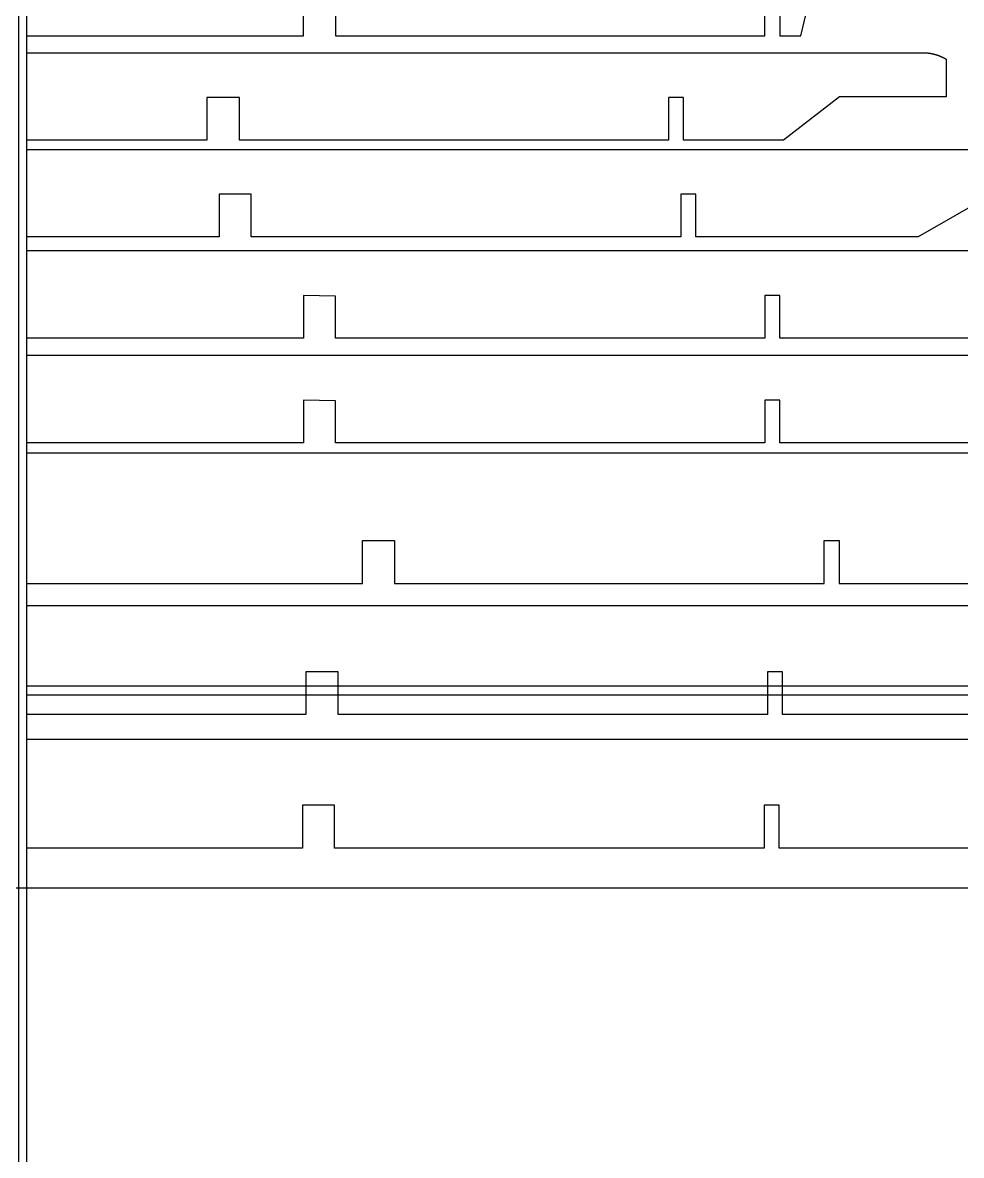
# Model space of a CAD drawing. Header units: inches. Extents: x -1514 to 1282, y -2074 to 286.
# Drawn here: x -458.06 to -436.1, y -1618.46 to -1591.96 of the extents above; entities that cross this region are included whole.
import ezdxf

# ---------------------------------------------------------------- set-up
doc = ezdxf.new("R2010")
doc.units = ezdxf.units.IN
doc.header["$LTSCALE"] = 0.1
doc.header["$MEASUREMENT"] = 0
doc.layers.add('pic', color=1, linetype='Continuous')

msp = doc.modelspace()

# ---------------------------------------------------------------- linework, layer by layer
at = {"color": 7, "linetype": 'Continuous', "lineweight": 25}
for points in [[(-457.95552, -1592.26382), (-451.4888, -1592.26382), (-451.4888, -1591.26382)], [(-450.7388, -1591.26382), (-450.7388, -1592.26382), (-440.6888, -1592.26382), (-440.6888, -1591.26382)], [(-440.3388, -1591.26382), (-440.3388, -1592.26382), (-439.85147, -1592.26382), (-439.60757, -1591.24351)], [(-457.95552, -1592.65935), (-437.00573, -1592.65935), (-437.00131, -1592.65936), (-436.99686, -1592.65939), (-436.99242, -1592.65943), (-436.98797, -1592.6595), (-436.98353, -1592.65958), (-436.97908, -1592.65968), (-436.97463, -1592.6598), (-436.97018, -1592.65993), (-436.96573, -1592.66009), (-436.96128, -1592.66026), (-436.95683, -1592.66045), (-436.95238, -1592.66065), (-436.94793, -1592.66088), (-436.94348, -1592.66112), (-436.93903, -1592.66139), (-436.93458, -1592.66167), (-436.93013, -1592.66196), (-436.92568, -1592.66228), (-436.92123, -1592.66261), (-436.91678, -1592.66296), (-436.91233, -1592.66333), (-436.90788, -1592.66372), (-436.90344, -1592.66413), (-436.89899, -1592.66455), (-436.89455, -1592.66499), (-436.8901, -1592.66545), (-436.88566, -1592.66593), (-436.88122, -1592.66642), (-436.87678, -1592.66693), (-436.87235, -1592.66746), (-436.86791, -1592.66801), (-436.86348, -1592.66858), (-436.85905, -1592.66916), (-436.85462, -1592.66977), (-436.85019, -1592.67039), (-436.84577, -1592.67102), (-436.84135, -1592.67168), (-436.83693, -1592.67235), (-436.83251, -1592.67304), (-436.82809, -1592.67375), (-436.82368, -1592.67448), (-436.81928, -1592.67522), (-436.81487, -1592.67598), (-436.81047, -1592.67676), (-436.80607, -1592.67756), (-436.80167, -1592.67838), (-436.79728, -1592.67921), (-436.79289, -1592.68006), (-436.78851, -1592.68093), (-436.78413, -1592.68181), (-436.77975, -1592.68272), (-436.77538, -1592.68364), (-436.77101, -1592.68458), (-436.76665, -1592.68554), (-436.76229, -1592.68651), (-436.75793, -1592.6875), (-436.75358, -1592.68851), (-436.74923, -1592.68954), (-436.74489, -1592.69059), (-436.74056, -1592.69165), (-436.73622, -1592.69273), (-436.7319, -1592.69383), (-436.72758, -1592.69494), (-436.72326, -1592.69607), (-436.71895, -1592.69723), (-436.71465, -1592.69839), (-436.71035, -1592.69958), (-436.70605, -1592.70078), (-436.70177, -1592.702), (-436.69748, -1592.70324), (-436.69321, -1592.7045), (-436.68894, -1592.70577), (-436.68468, -1592.70706), (-436.68042, -1592.70837), (-436.67617, -1592.7097), (-436.67193, -1592.71104), (-436.66769, -1592.7124), (-436.66346, -1592.71378), (-436.65924, -1592.71518), (-436.65502, -1592.71659), (-436.65082, -1592.71802), (-436.64871, -1592.71875), (-436.64659, -1592.71948), (-436.64236, -1592.72096), (-436.63813, -1592.72246), (-436.63391, -1592.72397), (-436.62969, -1592.72551), (-436.62548, -1592.72706), (-436.62128, -1592.72863), (-436.61708, -1592.73022), (-436.61288, -1592.73183), (-436.6087, -1592.73345), (-436.60452, -1592.73509), (-436.60034, -1592.73675), (-436.59618, -1592.73843), (-436.59202, -1592.74013), (-436.58786, -1592.74184), (-436.58371, -1592.74357), (-436.57957, -1592.74532), (-436.57544, -1592.74709), (-436.57132, -1592.74887), (-436.5672, -1592.75067), (-436.56309, -1592.75249), (-436.55899, -1592.75433), (-436.55489, -1592.75619), (-436.5508, -1592.75806), (-436.54673, -1592.75995), (-436.54265, -1592.76185), (-436.53859, -1592.76378), (-436.53454, -1592.76572), (-436.53049, -1592.76768), (-436.52645, -1592.76965), (-436.52242, -1592.77165), (-436.5184, -1592.77366), (-436.51439, -1592.77568), (-436.51039, -1592.77773), (-436.5064, -1592.77979), (-436.50241, -1592.78187), (-436.49844, -1592.78396), (-436.49448, -1592.78607), (-436.49052, -1592.7882), (-436.48658, -1592.79035), (-436.48264, -1592.79251), (-436.47871, -1592.79469), (-436.4748, -1592.79689), (-436.47089, -1592.7991), (-436.467, -1592.80133), (-436.45183, -1592.8101), (-436.45183, -1593.68933), (-438.943, -1593.68933), (-440.25527, -1594.70935), (-442.59615, -1594.70935), (-442.59615, -1593.70935), (-442.94615, -1593.70935), (-442.94615, -1594.70935), (-452.98615, -1594.70935), (-452.98615, -1593.70935), (-453.74615, -1593.70935), (-453.74615, -1594.70935), (-457.95552, -1594.70937)], [(-457.95552, -1594.92199), (-433.97648, -1594.92199)], [(-435.3362, -1595.95195), (-437.10297, -1596.97199), (-442.31026, -1596.97199), (-442.31026, -1595.97199), (-442.66026, -1595.97199), (-442.66026, -1596.97199), (-452.71026, -1596.97199), (-452.71026, -1595.97199), (-453.46026, -1595.97199), (-453.46026, -1596.97199), (-457.95552, -1596.97199)], [(-457.95552, -1597.29064), (-430.31344, -1597.29064)], [(-434.9026, -1599.34064), (-440.33881, -1599.34064), (-440.33881, -1598.34064), (-440.68881, -1598.34064), (-440.68881, -1599.34064), (-450.73881, -1599.34064), (-450.73881, -1598.36039), (-451.48881, -1598.34128), (-451.48881, -1599.34064), (-457.95552, -1599.34064)], [(-457.95552, -1599.73932), (-430.31344, -1599.73932)], [(-434.9026, -1601.78932), (-440.33881, -1601.78932), (-440.33881, -1600.78932), (-440.68881, -1600.78932), (-440.68881, -1601.78932), (-450.73881, -1601.78932), (-450.73881, -1600.80907), (-451.48881, -1600.78996), (-451.48881, -1601.78932), (-457.95552, -1601.78932)], [(-427.24534, -1602.02932), (-457.95552, -1602.02932)], [(-457.95552, -1605.07932), (-450.10338, -1605.07932), (-450.10338, -1604.07932), (-449.35338, -1604.07932), (-449.35338, -1605.07932), (-439.30339, -1605.07932), (-439.30339, -1604.07932), (-438.95339, -1604.07932), (-438.95339, -1605.07932), (-429.63457, -1605.07932)], [(-457.95552, -1605.5958), (-430.47102, -1605.5958)], [(-433.56678, -1608.1458), (-440.2776, -1608.1458), (-440.2776, -1607.1458), (-440.6276, -1607.1458), (-440.6276, -1608.1458), (-450.6776, -1608.1458), (-450.6776, -1607.1458), (-451.4276, -1607.1458), (-451.4276, -1608.1458), (-457.95552, -1608.1458)], [(-457.95552, -1608.72312), (-430.54982, -1608.72312)], [(-433.64558, -1611.27312), (-440.35639, -1611.27312), (-440.35639, -1610.27312), (-440.70639, -1610.27312), (-440.70639, -1611.27312), (-450.75639, -1611.27312), (-450.75639, -1610.27312), (-451.50639, -1610.27312), (-451.50639, -1611.27312), (-457.95552, -1611.27312)]]:
    msp.add_lwpolyline(points, dxfattribs=at)
at = {"layer": 'pic'}
msp.add_lwpolyline([(-458.15552, -1663.58732), (-457.95552, -1663.58732), (-457.95552, -1460.86897), (-458.15552, -1460.86897)], close=True, dxfattribs=at)
at = {"layer": 'pic', "color": 1}
msp.add_lwpolyline([(-494.03295, -1612.20503), (-380.53295, -1612.20503), (-380.53295, -1569.20503), (-494.03295, -1569.20503)], close=True, dxfattribs=at)
at = {"layer": 'pic'}
msp.add_lwpolyline([(-457.95552, -1607.68449), (-369.45634, -1607.68449), (-369.45634, -1607.48449), (-457.95552, -1607.48449)], dxfattribs=at)

doc.saveas('drawing.dxf')
